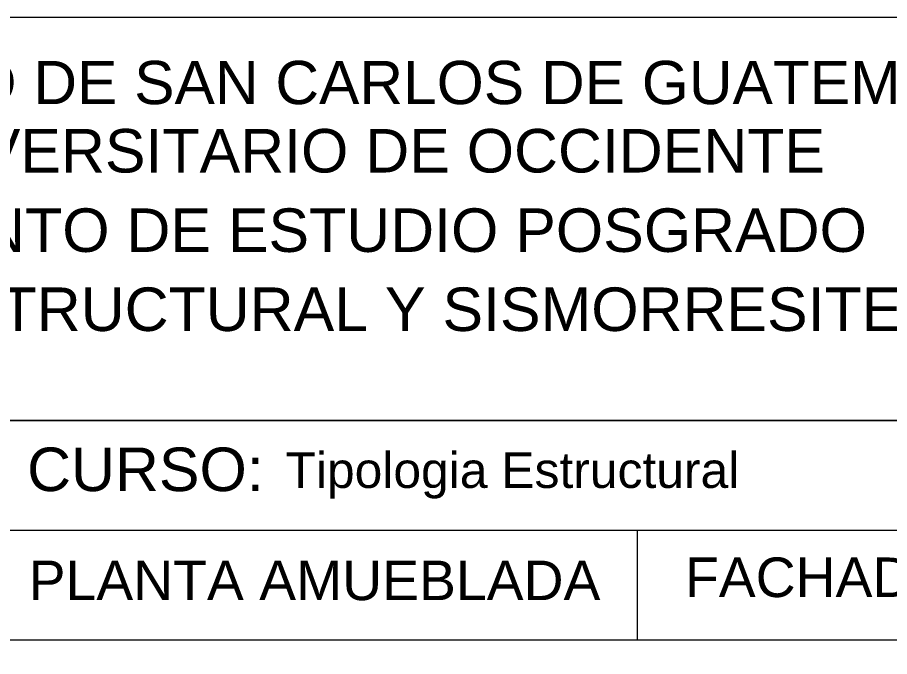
# Model space of a CAD drawing. Header units: millimetres. Extents: x -10 to 320, y -26 to 94.
# Drawn here: x 32.24 to 38.19, y -11.67 to -7.31 of the extents above; entities that cross this region are included whole.
import ezdxf

# ---------------------------------------------------------------- set-up
doc = ezdxf.new("R2010")
doc.units = ezdxf.units.MM
doc.header["$LTSCALE"] = 0.05
doc.layers.add('PDF_0', color=7, linetype='Continuous')
doc.layers.add('PDF_Text', color=7, linetype='Continuous')
doc.styles.add('PDF BaskOldFace', font='arial.ttf')

msp = doc.modelspace()

# ---------------------------------------------------------------- linework, layer by layer
at = {"lineweight": 13, "ltscale": 0.13}
msp.add_line((36.4696, -10.8102), (36.4696, -11.5595), dxfattribs=at)
at = {"layer": 'PDF_0', "lineweight": 18}
msp.add_lwpolyline([(39.2819, -8.3104), (39.2819, -7.3113), (27.2843, -7.3113), (27.2843, -14.9644), (39.2819, -14.9644)], close=True, dxfattribs=at)
for points in [[(28.0337, -10.0609), (39.2819, -10.0609), (27.2843, -10.0609)], [(27.2843, -10.8102), (39.2819, -10.8102)], [(27.2843, -11.5595), (39.2819, -11.5595)]]:
    msp.add_lwpolyline(points, dxfattribs=at)

# ---------------------------------------------------------------- texts
at = {"layer": 'PDF_Text', "attachment_point": 4, "style": 'PDF BaskOldFace'}
for s, insert, char_height in [('UNIVERSIDAD DE SAN CARLOS DE GUATEMALA', (29.4181, -7.7574), 0.295346), ('CENTRO UNIVERSITARIO DE OCCIDENTE', (29.4054, -8.2231), 0.297071), ('DEPARTAMENTO DE ESTUDIO POSGRADO', (29.4139, -8.765), 0.297071), ('INGENIERIA ESTRUCTURAL Y SISMORRESITENTE ', (29.0555, -9.3046), 0.297071), ('CURSO:  ', (32.3096, -10.397), 0.29707), ('PLANTA AMUEBLADA', (32.3203, -11.1546), 0.270064)]:
    msp.add_mtext(s, dxfattribs=dict(at, insert=insert, char_height=char_height))
for s, insert, char_height, width in [('Tipologia Estructural', (34.0718, -10.4371), 0.243057, 4.216676), ('FACHADAS', (36.7963, -11.1335), 0.27006, 2.231396)]:
    msp.add_mtext(s, dxfattribs=dict(at, insert=insert, char_height=char_height, width=width))

doc.saveas('drawing.dxf')
